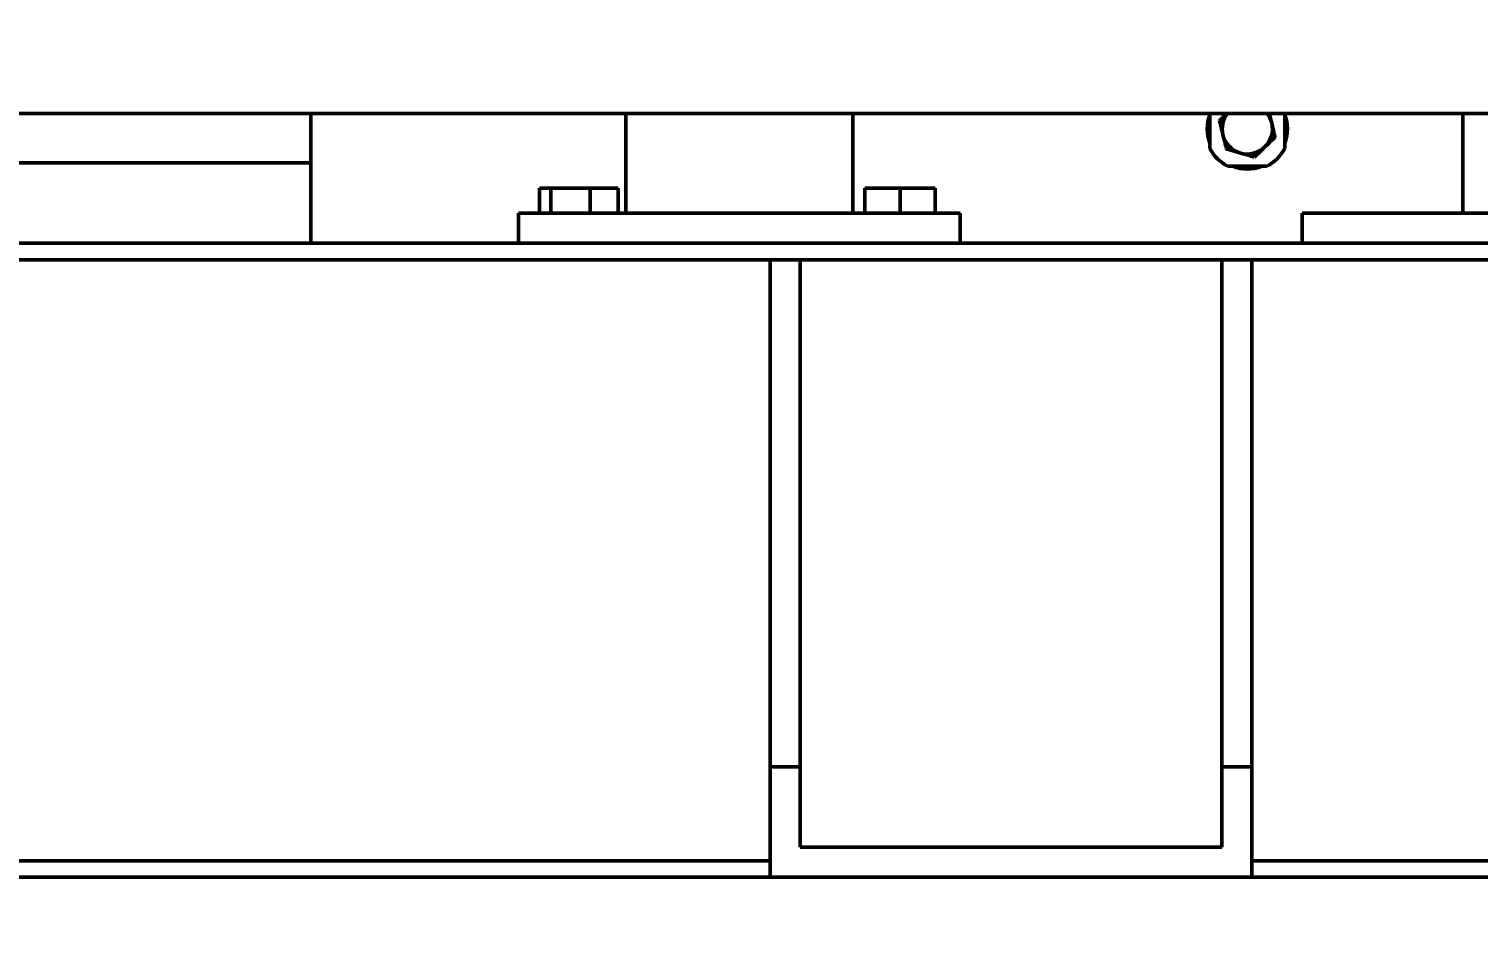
# Model space of a CAD drawing. Header units: inches. Extents: x 11 to 1621, y 11 to 1332.
# Drawn here: x 1052.62 to 1070.67, y 290.76 to 302.01 of the extents above; entities that cross this region are included whole.
import ezdxf

# ---------------------------------------------------------------- set-up
doc = ezdxf.new("R2010")
doc.units = ezdxf.units.IN
doc.header["$LTSCALE"] = 48
doc.header["$MEASUREMENT"] = 0
doc.linetypes.add('CHAIN', pattern=[0.7087, 0.4724, -0.0591, 0.1181, -0.0591])
doc.linetypes.add('DOUBLE_DASH_CHAIN', pattern=[1.2403, 0.6614, -0.0827, 0.1654, -0.0827, 0.1654, -0.0827])
for name, color, linetype, lineweight in [('Dimension (ANSI)', 7, 'Continuous', 25), ('Visible (ANSI)', 7, 'Continuous', 50), ('Work Plane (ANSI)', 7, 'DOUBLE_DASH_CHAIN', 25)]:
    doc.layers.add(name, color=color, linetype=linetype, lineweight=lineweight)
doc.styles.add('Dimension Text', font='tahoma.ttf')
doc.dimstyles.new('ELC FT', dxfattribs={"dimscale": 48, "dimtxt": 0.12, "dimasz": 0.098425, "dimexe": 0.05, "dimexo": 0.1, "dimgap": 0.031496, "dimtad": 1, "dimdec": 5, "dimzin": 3, "dimdsep": 46, "dimlunit": 4, "dimtxsty": 'Dimension Text', "dimcen": 0.09, "dimdle": 0.5, "dimclrd": 5, "dimclre": 5, "dimclrt": 256, "dimadec": 1, "dimazin": 3, "dimtfac": 0.833333, "dimtofl": 0, "dimtmove": 0, "dimatfit": 3, "dimfxl": 0, "dimfrac": 2, "dimtolj": 1, "dimtzin": 0, "dimlwd": 25, "dimlwe": 25, "dimarcsym": 0})

# ---------------------------------------------------------------- blocks, each defined once
blk = doc.blocks.new('*D32')
at = {"layer": 'Defpoints', "color": 0, "linetype": 'Continuous', "transparency": 16777216}
for p in [(1009.144, 460.889), (1167.944, 460.889), (1018.545, 291.451)]:
    blk.add_point(p, dxfattribs=at)
at = {"layer": 'Dimension (ANSI)', "color": 5, "linetype": 'Continuous', "lineweight": 25, "transparency": 16777216}
for p, q in [((1163.144, 460.889), (1006.744, 460.889)), ((1009.144, 296.176), (1009.144, 456.165)), ((1013.745, 291.451), (1006.744, 291.451))]:
    blk.add_line(p, q, dxfattribs=at)
at = {"layer": 'Dimension (ANSI)', "color": 5, "linetype": 'Continuous', "transparency": 16777216}
for points in [[(1008.356, 456.165), (1009.931, 456.165), (1009.144, 460.889)], [(1008.356, 296.176), (1009.931, 296.176), (1009.144, 291.451)]]:
    blk.add_solid(points, dxfattribs=at)
at = {"layer": 'Dimension (ANSI)', "linetype": 'Continuous', "lineweight": 25, "transparency": 16777216, "insert": (1003.996, 376.17), "char_height": 5.76, "attachment_point": 5, "rotation": 90, "style": 'Dimension Text'}
blk.add_mtext('\\A1;14\'-1 7/16"', dxfattribs=at)
blk = doc.blocks.new('*D35')
at = {"layer": 'Defpoints', "color": 0, "linetype": 'Continuous', "transparency": 16777216}
for p in [(1028.727, 299.341), (1104.227, 299.341), (1104.227, 267.624)]:
    blk.add_point(p, dxfattribs=at)
at = {"layer": 'Dimension (ANSI)', "color": 5, "linetype": 'Continuous', "lineweight": 25, "transparency": 16777216}
for p, q in [((1028.727, 294.541), (1028.727, 265.224)), ((1104.227, 294.541), (1104.227, 265.224)), ((1033.451, 267.624), (1099.503, 267.624))]:
    blk.add_line(p, q, dxfattribs=at)
at = {"layer": 'Dimension (ANSI)', "color": 5, "linetype": 'Continuous', "transparency": 16777216}
for points in [[(1033.451, 268.411), (1033.451, 266.836), (1028.727, 267.624)], [(1099.503, 268.411), (1099.503, 266.836), (1104.227, 267.624)]]:
    blk.add_solid(points, dxfattribs=at)
at = {"layer": 'Dimension (ANSI)', "linetype": 'Continuous', "lineweight": 25, "transparency": 16777216, "insert": (1066.477, 272.772), "char_height": 5.76, "attachment_point": 5, "style": 'Dimension Text'}
blk.add_mtext('\\A1;6\'-3 1/2"', dxfattribs=at)
blk = doc.blocks.new('*D51')
at = {"layer": 'Defpoints', "color": 0, "linetype": 'Continuous', "transparency": 16777216}
for p in [(1146.447, 546.451), (994.545, 291.451), (1018.545, 291.451)]:
    blk.add_point(p, dxfattribs=at)
at = {"layer": 'Dimension (ANSI)', "color": 5, "linetype": 'Continuous', "lineweight": 25, "transparency": 16777216}
for p, q in [((1141.647, 546.451), (992.145, 546.451)), ((994.545, 541.727), (994.545, 296.176)), ((1013.745, 291.451), (992.145, 291.451))]:
    blk.add_line(p, q, dxfattribs=at)
at = {"layer": 'Dimension (ANSI)', "color": 5, "linetype": 'Continuous', "transparency": 16777216}
for points in [[(993.758, 541.727), (995.333, 541.727), (994.545, 546.451)], [(993.758, 296.176), (995.333, 296.176), (994.545, 291.451)]]:
    blk.add_solid(points, dxfattribs=at)
at = {"layer": 'Dimension (ANSI)', "linetype": 'Continuous', "lineweight": 25, "transparency": 16777216, "insert": (990.034, 418.951), "char_height": 5.76, "attachment_point": 5, "rotation": 90, "style": 'Dimension Text'}
blk.add_mtext('\\A1;21\'-3"', dxfattribs=at)

msp = doc.modelspace()

# ---------------------------------------------------------------- linework, layer by layer
at = {"layer": 'Visible (ANSI)'}
for p, q in [((1037.571979, 300.958462), (1144.134479, 300.958462)), ((1056.131979, 300.958462), (1056.131979, 299.341101)), ((1060.055836, 299.716101), (1060.055836, 300.958462)), ((1062.884263, 299.716101), (1062.884263, 300.958462)), ((1067.32869, 300.958462), (1067.32869, 300.522562)), ((1068.260269, 300.522562), (1068.260269, 300.958462)), ((1070.476979, 300.958462), (1070.476979, 299.716101)), ((1043.946979, 300.341101), (1056.131979, 300.341101)), ((1067.552271, 300.298981), (1068.036688, 300.298981)), ((1058.979303, 299.716101), (1058.979303, 300.028601)), ((1059.120838, 300.028601), (1058.979303, 300.028601)), ((1059.611584, 300.028601), (1059.120838, 300.028601)), ((1059.120838, 299.716101), (1059.120838, 300.028601)), ((1059.960796, 300.028601), (1059.611584, 300.028601)), ((1059.611584, 299.716101), (1059.611584, 300.028601)), ((1059.960796, 299.716101), (1059.960796, 300.028601)), ((1063.470049, 300.028601), (1063.032549, 300.028601)), ((1063.032549, 299.716101), (1063.032549, 300.028601)), ((1063.907549, 300.028601), (1063.470049, 300.028601)), ((1063.470049, 299.716101), (1063.470049, 300.028601)), ((1063.907549, 299.716101), (1063.907549, 300.028601)), ((1064.220049, 299.716101), (1058.720049, 299.716101)), ((1058.720049, 299.341101), (1058.720049, 299.716101)), ((1064.220049, 299.341101), (1064.220049, 299.716101)), ((1068.476979, 299.716101), (1074.199479, 299.716101)), ((1068.476979, 299.716101), (1068.476979, 299.341101)), ((1102.256979, 299.341101), (1030.696979, 299.341101)), ((1102.256979, 299.136101), (1030.696979, 299.136101)), ((1061.851979, 299.136101), (1061.851979, 292.826101)), ((1062.226979, 299.136101), (1062.226979, 292.826101)), ((1067.476979, 299.136101), (1067.476979, 292.826101)), ((1067.851979, 299.136101), (1067.851979, 292.826101)), ((1062.226979, 292.826101), (1061.851979, 292.826101)), ((1061.851979, 292.826101), (1061.851979, 291.826101)), ((1062.226979, 292.826101), (1062.226979, 291.826101)), ((1067.476979, 292.826101), (1067.476979, 291.826101)), ((1067.476979, 292.826101), (1067.851979, 292.826101)), ((1067.851979, 292.826101), (1067.851979, 291.826101)), ((1061.851979, 291.826101), (1061.851979, 291.451101)), ((1062.226979, 291.826101), (1067.476979, 291.826101)), ((1067.851979, 291.826101), (1067.851979, 291.451101)), ((1061.851979, 291.656101), (1030.696979, 291.656101)), ((1102.256979, 291.656101), (1067.851979, 291.656101)), ((1061.851979, 291.451101), (1030.696979, 291.451101)), ((1061.851979, 291.451101), (1067.851979, 291.451101)), ((1102.256979, 291.451101), (1067.851979, 291.451101))]:
    msp.add_line(p, q, dxfattribs=at)
for radius, start, end in [(0.3125, 141.6976835, 193.8469243), (0.3125, 13.8469243, 38.3023165), (0.5, 158.6823532, 201.3176468), (0.3125, 313.8469243, 13.8469243), (0.5, 338.6823532, 21.3176468), (0.3125, 193.8469243, 253.8469243), (0.525, 207.4742349, 242.5257651), (0.3125, 253.8469243, 313.8469243), (0.525, 297.4742349, 332.5257651), (0.5, 248.6823532, 291.3176468)]:
    msp.add_arc((1067.794479, 300.764771), radius, start, end, dxfattribs=at)
for points, weights in [([(1067.447881, 300.865159), (1067.49968, 300.914914), (1067.545017, 300.958462)], [2.10893381336, 2.22774740623, 2.26002287467]), ([(1068.06859, 300.958462), (1068.083767, 300.896889), (1068.097898, 300.839561)], [2.19095117319, 2.27206041153, 2.27206041153]), ([(1067.491061, 300.689981), (1067.471021, 300.771281), (1067.447881, 300.865159)], [2.27206041153, 2.27206041153, 2.10893381336]), ([(1068.097898, 300.839561), (1068.117938, 300.75826), (1068.141078, 300.664383)], [2.27206041153, 2.27206041152, 2.10893381336]), ([(1067.534241, 300.514802), (1067.511101, 300.60868), (1067.491061, 300.689981)], [2.10893381336, 2.27206041153, 2.27206041153]), ([(1068.141078, 300.664383), (1068.071347, 300.597404), (1068.010959, 300.539398)], [2.10893381336, 2.27206041152, 2.27206041152]), ([(1067.707541, 300.464608), (1067.627112, 300.487903), (1067.534241, 300.514802)], [2.27206041153, 2.27206041153, 2.10893381336]), ([(1067.88084, 300.414414), (1067.787969, 300.441313), (1067.707541, 300.464608)], [2.10893381336, 2.27206041153, 2.27206041153]), ([(1068.010959, 300.539398), (1067.95057, 300.481393), (1067.88084, 300.414414)], [2.27206041152, 2.27206041153, 2.10893381336])]:
    msp.add_rational_spline(points, weights, degree=2, dxfattribs=at)
at = {"layer": 'Work Plane (ANSI)', "linetype": 'CHAIN', "ltscale": 0.952448}
msp.add_line((1018.545281, 291.451101), (1479.309314, 291.451101), dxfattribs=at)

# ---------------------------------------------------------------- dimensions: what is measured, and where the dimension line sits
at = {"layer": 'Dimension (ANSI)', "color": 5, "linetype": 'Continuous', "lineweight": 25, "true_color": 0x0000ff}
for base, p1, p2, angle, picture, middle in [((994.545281, 291.451101), (1146.446979, 546.451101), (1018.545281, 291.451101), 270, '*D51', (994.545281, 418.951101)), ((1009.143755, 460.889261), (1018.545281, 291.451101), (1167.944479, 460.889261), 270, '*D32', (1009.143755, 376.170181)), ((1104.226979, 267.623765), (1028.726979, 299.341101), (1104.226979, 299.341101), 180, '*D35', (1066.476979, 267.623765))]:
    dim = msp.add_linear_dim(base=base, p1=p1, p2=p2, angle=angle, dimstyle='ELC FT', override={"dimgap": 0.031496, "dimdec": 5, "dimlfac": 1, "dimtol": 0, "dimlim": 0, "dimtp": 0, "dimtm": 0, "dimtdec": 2, "dimatfit": 1}, dxfattribs=at)
    dim.commit()
    dim.dimension.update_dxf_attribs({"geometry": picture, "text_midpoint": middle, "dimtype": 160})

doc.saveas('drawing.dxf')
